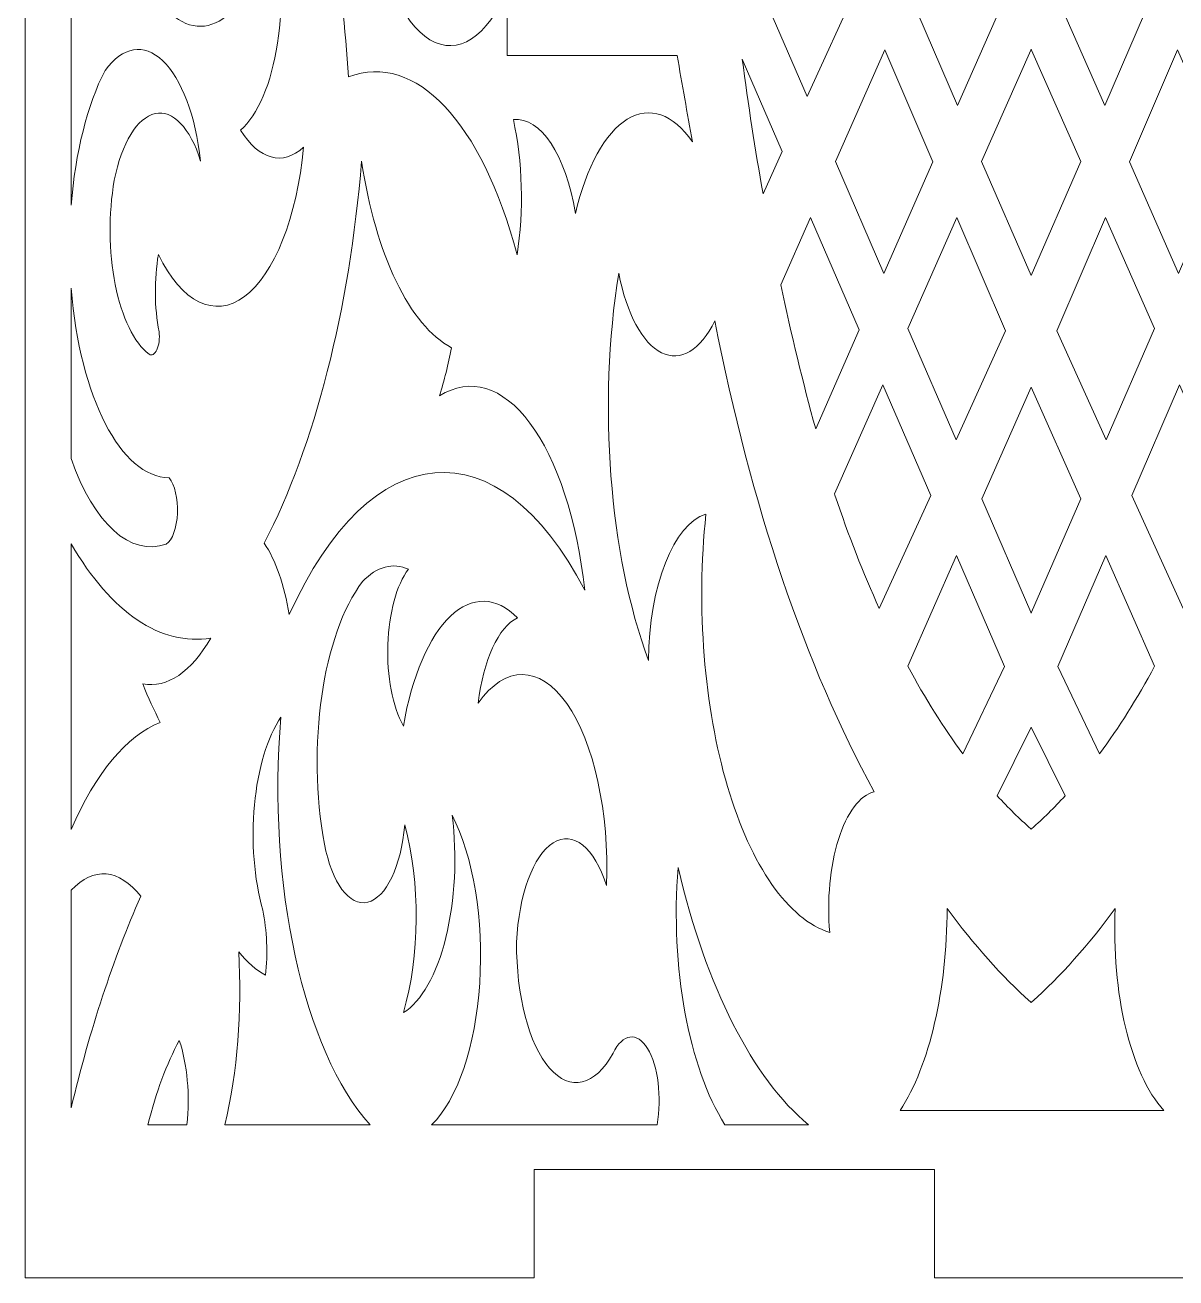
# Model space of a CAD drawing. Header units: millimetres. Extents: x 337 to 2510, y -469 to 429.
# Drawn here: x 336.9 to 391.7, y -233.4 to -173.8 of the extents above; entities that cross this region are included whole.
import ezdxf

# ---------------------------------------------------------------- set-up
doc = ezdxf.new("R2010")
doc.units = ezdxf.units.MM
doc.header["$MEASUREMENT"] = 0
doc.layers.add('Layer 1', color=7, linetype='Continuous')

msp = doc.modelspace()

# ---------------------------------------------------------------- linework, layer by layer
at = {"layer": 'Layer 1', "lineweight": 9}
for points in [[(336.8685, 86.3986), (336.8685, 86.3986), (336.8685, -233.4412), (336.8685, -233.4412)], [(361.1183, -233.4412), (361.1183, -233.4412), (361.1183, -228.2833), (361.1183, -228.2833)], [(361.1183, -228.2833), (361.1183, -228.2833), (380.1681, -228.2833), (380.1681, -228.2833)], [(380.1681, -228.2833), (380.1681, -228.2833), (380.1681, -233.4412), (380.1681, -233.4412)], [(336.8685, -233.4412), (336.8685, -233.4412), (361.1183, -233.4412), (361.1183, -233.4412)], [(380.1681, -233.4412), (380.1681, -233.4412), (399.2179, -233.4412), (399.2179, -233.4412)]]:
    msp.add_open_spline(points, degree=3, dxfattribs=at)
for points, knots in [([(339.0635, -182.3457), (339.0635, -182.3457), (339.0635, -158.907), (339.0635, -158.907), (339.0635, -158.907), (339.0635, -158.907), (339.0635, -158.907), (339.0635, -158.907), (339.0635, -158.907), (339.9725, -161.3219), (341.4575, -162.1009), (342.7314, -160.8299), (342.7314, -160.8299), (342.7314, -160.8299), (342.7314, -160.8299), (342.7314, -160.8299), (342.7314, -160.8299), (343.9514, -159.149), (344.5234, -155.786), (344.1234, -152.647), (344.1234, -152.647), (344.1234, -152.647), (344.1234, -152.647), (344.1234, -152.647), (344.1234, -152.647), (346.1024, -155.058), (347.2214, -160.0439), (346.9294, -165.1509), (346.9294, -165.1509), (346.9294, -165.1509), (346.9294, -165.1509), (346.9294, -165.1509), (346.9294, -165.1509), (346.9014, -166.2089), (346.6774, -167.1879), (346.3134, -167.8399), (346.3134, -167.8399), (346.3134, -167.8399), (346.3134, -167.8399), (346.3134, -167.8399), (346.3134, -167.8399), (345.9504, -168.4909), (345.4824, -168.7519), (345.0294, -168.5559), (345.0294, -168.5559), (345.0294, -168.5559), (345.0294, -168.5559), (345.0294, -168.5559), (345.0294, -168.5559), (344.5184, -168.3679), (344.0794, -167.6109), (343.8584, -166.5329), (343.8584, -166.5329), (343.8584, -166.5329), (343.8584, -166.5329), (343.8584, -166.5329), (343.8584, -166.5329), (343.6374, -165.4549), (343.6624, -164.1959), (343.9244, -163.1679), (343.9244, -163.1679), (343.9244, -163.1679), (343.9244, -163.1679), (343.9244, -163.1679), (343.9244, -163.1679), (342.9394, -163.7489), (342.2415, -165.7649), (342.2155, -168.1039), (342.2155, -168.1039), (342.2155, -168.1039), (342.2155, -168.1039), (342.2155, -168.1039), (342.2155, -168.1039), (342.1905, -170.4438), (342.8424, -172.5368), (343.8144, -173.2318), (343.8144, -173.2318), (343.8144, -173.2318), (343.8144, -173.2318), (343.8144, -173.2318), (343.8144, -173.2318), (345.6824, -174.8828), (347.7894, -172.9878), (348.6754, -168.8609), (348.6754, -168.8609), (348.6754, -168.8609), (348.6754, -168.8609), (348.6754, -168.8609), (348.6754, -168.8609), (349.1104, -170.6198), (349.1904, -172.7288), (348.8934, -174.6348), (348.8934, -174.6348), (348.8934, -174.6348), (348.8934, -174.6348), (348.8934, -174.6348), (348.8934, -174.6348), (348.5954, -176.5408), (347.9514, -178.0518), (347.1284, -178.7718), (347.1284, -178.7718), (347.1284, -178.7718), (347.1284, -178.7718), (347.1284, -178.7718), (347.1284, -178.7718), (348.0074, -180.1887), (349.1364, -180.4937), (350.1334, -179.5847), (350.1334, -179.5847), (350.1334, -179.5847), (350.1334, -179.5847), (350.1334, -179.5847), (350.1334, -179.5847), (349.8094, -182.9407), (348.7354, -185.6497), (347.3124, -186.7007), (347.3124, -186.7007), (347.3124, -186.7007), (347.3124, -186.7007), (347.3124, -186.7007), (347.3124, -186.7007), (345.8894, -187.7517), (344.3304, -186.9877), (343.2174, -184.6927), (343.2174, -184.6927), (343.2174, -184.6927), (343.2174, -184.6927), (343.2174, -184.6927), (343.2174, -184.6927), (343.0144, -185.8817), (343.0254, -187.2097), (343.2504, -188.3777), (343.2504, -188.3777), (343.2504, -188.3777), (343.2504, -188.3777), (343.2504, -188.3777), (343.2504, -188.3777), (343.2854, -188.6837), (343.2464, -189.0087), (343.1484, -189.2287), (343.1484, -189.2287), (343.1484, -189.2287), (343.1484, -189.2287), (343.1484, -189.2287), (343.1484, -189.2287), (343.0494, -189.4496), (342.9074, -189.5316), (342.7754, -189.4456), (342.7754, -189.4456), (342.7754, -189.4456), (342.7754, -189.4456), (342.7754, -189.4456), (342.7754, -189.4456), (342.0615, -188.9037), (341.4785, -187.7027), (341.1635, -186.1317), (341.1635, -186.1317), (341.1635, -186.1317), (341.1635, -186.1317), (341.1635, -186.1317), (341.1635, -186.1317), (340.8495, -184.5607), (340.8335, -182.7607), (341.1185, -181.1607), (341.1185, -181.1607), (341.1185, -181.1607), (341.1185, -181.1607), (341.1185, -181.1607), (341.1185, -181.1607), (341.4735, -179.3827), (342.2125, -178.1728), (343.0594, -177.9848), (343.0594, -177.9848), (343.0594, -177.9848), (343.0594, -177.9848), (343.0594, -177.9848), (343.0594, -177.9848), (343.9054, -177.7968), (344.7314, -178.6578), (345.2284, -180.2457), (345.2284, -180.2457), (345.2284, -180.2457), (345.2284, -180.2457), (345.2284, -180.2457), (345.2284, -180.2457), (344.9874, -178.0868), (344.3184, -176.3158), (343.4224, -175.4658), (343.4224, -175.4658), (343.4224, -175.4658), (343.4224, -175.4658), (343.4224, -175.4658), (343.4224, -175.4658), (342.5264, -174.6158), (341.5095, -174.7858), (340.6765, -175.9258), (340.6765, -175.9258), (340.6765, -175.9258), (340.6765, -175.9258), (340.6765, -175.9258), (340.6765, -175.9258), (339.8325, -177.5728), (339.2625, -179.8407), (339.0635, -182.3457)], [0, 0, 0, 0, 0.0192308, 0.0192308, 0.0192308, 0.0192308, 0.0384615, 0.0384615, 0.0384615, 0.0384615, 0.0576923, 0.0576923, 0.0576923, 0.0576923, 0.0769231, 0.0769231, 0.0769231, 0.0769231, 0.0961538, 0.0961538, 0.0961538, 0.0961538, 0.1153846, 0.1153846, 0.1153846, 0.1153846, 0.1346154, 0.1346154, 0.1346154, 0.1346154, 0.1538462, 0.1538462, 0.1538462, 0.1538462, 0.1730769, 0.1730769, 0.1730769, 0.1730769, 0.1923077, 0.1923077, 0.1923077, 0.1923077, 0.2115385, 0.2115385, 0.2115385, 0.2115385, 0.2307692, 0.2307692, 0.2307692, 0.2307692, 0.25, 0.25, 0.25, 0.25, 0.2692308, 0.2692308, 0.2692308, 0.2692308, 0.2884615, 0.2884615, 0.2884615, 0.2884615, 0.3076923, 0.3076923, 0.3076923, 0.3076923, 0.3269231, 0.3269231, 0.3269231, 0.3269231, 0.3461538, 0.3461538, 0.3461538, 0.3461538, 0.3653846, 0.3653846, 0.3653846, 0.3653846, 0.3846154, 0.3846154, 0.3846154, 0.3846154, 0.4038462, 0.4038462, 0.4038462, 0.4038462, 0.4230769, 0.4230769, 0.4230769, 0.4230769, 0.4423077, 0.4423077, 0.4423077, 0.4423077, 0.4615385, 0.4615385, 0.4615385, 0.4615385, 0.4807692, 0.4807692, 0.4807692, 0.4807692, 0.5, 0.5, 0.5, 0.5, 0.5192308, 0.5192308, 0.5192308, 0.5192308, 0.5384615, 0.5384615, 0.5384615, 0.5384615, 0.5576923, 0.5576923, 0.5576923, 0.5576923, 0.5769231, 0.5769231, 0.5769231, 0.5769231, 0.5961538, 0.5961538, 0.5961538, 0.5961538, 0.6153846, 0.6153846, 0.6153846, 0.6153846, 0.6346154, 0.6346154, 0.6346154, 0.6346154, 0.6538462, 0.6538462, 0.6538462, 0.6538462, 0.6730769, 0.6730769, 0.6730769, 0.6730769, 0.6923077, 0.6923077, 0.6923077, 0.6923077, 0.7115385, 0.7115385, 0.7115385, 0.7115385, 0.7307692, 0.7307692, 0.7307692, 0.7307692, 0.75, 0.75, 0.75, 0.75, 0.7692308, 0.7692308, 0.7692308, 0.7692308, 0.7884615, 0.7884615, 0.7884615, 0.7884615, 0.8076923, 0.8076923, 0.8076923, 0.8076923, 0.8269231, 0.8269231, 0.8269231, 0.8269231, 0.8461538, 0.8461538, 0.8461538, 0.8461538, 0.8653846, 0.8653846, 0.8653846, 0.8653846, 0.8846154, 0.8846154, 0.8846154, 0.8846154, 0.9038462, 0.9038462, 0.9038462, 0.9038462, 0.9230769, 0.9230769, 0.9230769, 0.9230769, 0.9423077, 0.9423077, 0.9423077, 0.9423077, 0.9615385, 0.9615385, 0.9615385, 0.9615385, 1, 1, 1, 1]), ([(368.6492, -179.3308), (367.7242, -177.9978), (366.5992, -177.6068), (365.5442, -178.2528), (365.5442, -178.2528), (365.5442, -178.2528), (365.5442, -178.2528), (365.5442, -178.2528), (365.5442, -178.2528), (364.4882, -178.8978), (363.5962, -180.5217), (363.0812, -182.7357), (363.0812, -182.7357), (363.0812, -182.7357), (363.0812, -182.7357), (363.0812, -182.7357), (363.0812, -182.7357), (362.6122, -179.9417), (361.4223, -178.1438), (360.1203, -178.2638), (360.1203, -178.2638), (360.1203, -178.2638), (360.1203, -178.2638), (360.1203, -178.2638), (360.1203, -178.2638), (360.5603, -180.2697), (360.6233, -182.6017), (360.2973, -184.7187), (360.2973, -184.7187), (360.2973, -184.7187), (360.2973, -184.7187), (360.2973, -184.7187), (360.2973, -184.7187), (358.6293, -178.3848), (355.4533, -175.0238), (352.2764, -176.2308), (352.2764, -176.2308), (352.2764, -176.2308), (352.2764, -176.2308), (352.2764, -176.2308), (352.2764, -176.2308), (351.9664, -171.6198), (351.2274, -167.2169), (350.1114, -163.3209), (350.1114, -163.3209), (350.1114, -163.3209), (350.1114, -163.3209), (350.1114, -163.3209), (350.1114, -163.3209), (351.1724, -162.8309), (352.2594, -162.6939), (353.3373, -162.9139), (353.3373, -162.9139), (353.3373, -162.9139), (353.3373, -162.9139), (353.3373, -162.9139), (353.3373, -162.9139), (353.3293, -164.6799), (353.3663, -166.4449), (353.4473, -168.1999), (353.4473, -168.1999), (353.4473, -168.1999), (353.4473, -168.1999), (353.4473, -168.1999), (353.4473, -168.1999), (353.7843, -171.2618), (354.8173, -173.6608), (356.1453, -174.4638), (356.1453, -174.4638), (356.1453, -174.4638), (356.1453, -174.4638), (356.1453, -174.4638), (356.1453, -174.4638), (357.4733, -175.2668), (358.8853, -174.3478), (359.8333, -172.0638), (359.8333, -172.0638), (359.8333, -172.0638), (359.8333, -172.0638), (359.8333, -172.0638), (359.8333, -172.0638), (359.8333, -172.0638), (359.8333, -175.2138), (359.8333, -175.2138), (359.8333, -175.2138), (359.8333, -175.2138), (359.8333, -175.2138), (359.8333, -175.2138), (359.8333, -175.2138), (359.8333, -175.2138), (367.9202, -175.2138), (367.9202, -175.2138), (367.9202, -175.2138), (367.9202, -175.2138), (367.9202, -175.2138), (367.9202, -175.2138), (367.9202, -175.2138), (368.1572, -176.5918), (368.4012, -177.9638), (368.6492, -179.3308)], [0, 0, 0, 0, 0.0384615, 0.0384615, 0.0384615, 0.0384615, 0.0769231, 0.0769231, 0.0769231, 0.0769231, 0.1153846, 0.1153846, 0.1153846, 0.1153846, 0.1538462, 0.1538462, 0.1538462, 0.1538462, 0.1923077, 0.1923077, 0.1923077, 0.1923077, 0.2307692, 0.2307692, 0.2307692, 0.2307692, 0.2692308, 0.2692308, 0.2692308, 0.2692308, 0.3076923, 0.3076923, 0.3076923, 0.3076923, 0.3461538, 0.3461538, 0.3461538, 0.3461538, 0.3846154, 0.3846154, 0.3846154, 0.3846154, 0.4230769, 0.4230769, 0.4230769, 0.4230769, 0.4615385, 0.4615385, 0.4615385, 0.4615385, 0.5, 0.5, 0.5, 0.5, 0.5384615, 0.5384615, 0.5384615, 0.5384615, 0.5769231, 0.5769231, 0.5769231, 0.5769231, 0.6153846, 0.6153846, 0.6153846, 0.6153846, 0.6538462, 0.6538462, 0.6538462, 0.6538462, 0.6923077, 0.6923077, 0.6923077, 0.6923077, 0.7307692, 0.7307692, 0.7307692, 0.7307692, 0.7692308, 0.7692308, 0.7692308, 0.7692308, 0.8076923, 0.8076923, 0.8076923, 0.8076923, 0.8461538, 0.8461538, 0.8461538, 0.8461538, 0.8846154, 0.8846154, 0.8846154, 0.8846154, 0.9230769, 0.9230769, 0.9230769, 0.9230769, 1, 1, 1, 1]), ([(374.1161, -177.1668), (374.1161, -177.1668), (371.9252, -172.1088), (371.9252, -172.1088), (371.9252, -172.1088), (371.9252, -172.1088), (371.9252, -172.1088), (371.9252, -172.1088), (371.9252, -172.1088), (371.9252, -172.1088), (374.2871, -166.7459), (374.2871, -166.7459), (374.2871, -166.7459), (374.2871, -166.7459), (374.2871, -166.7459), (374.2871, -166.7459), (374.2871, -166.7459), (374.2871, -166.7459), (376.5061, -171.9108), (376.5061, -171.9108), (376.5061, -171.9108), (376.5061, -171.9108), (376.5061, -171.9108), (376.5061, -171.9108), (376.5061, -171.9108), (376.5061, -171.9108), (374.1161, -177.1668), (374.1161, -177.1668)], [0, 0, 0, 0, 0.125, 0.125, 0.125, 0.125, 0.25, 0.25, 0.25, 0.25, 0.375, 0.375, 0.375, 0.375, 0.5, 0.5, 0.5, 0.5, 0.625, 0.625, 0.625, 0.625, 0.75, 0.75, 0.75, 0.75, 1, 1, 1, 1]), ([(381.2751, -177.5968), (381.2751, -177.5968), (383.602, -172.2928), (383.602, -172.2928), (383.602, -172.2928), (383.602, -172.2928), (383.602, -172.2928), (383.602, -172.2928), (383.602, -172.2928), (383.602, -172.2928), (381.3241, -167.0129), (381.3241, -167.0129), (381.3241, -167.0129), (381.3241, -167.0129), (381.3241, -167.0129), (381.3241, -167.0129), (381.3241, -167.0129), (381.3241, -167.0129), (378.9911, -172.2818), (378.9911, -172.2818), (378.9911, -172.2818), (378.9911, -172.2818), (378.9911, -172.2818), (378.9911, -172.2818), (378.9911, -172.2818), (378.9911, -172.2818), (381.2751, -177.5968), (381.2751, -177.5968)], [0, 0, 0, 0, 0.125, 0.125, 0.125, 0.125, 0.25, 0.25, 0.25, 0.25, 0.375, 0.375, 0.375, 0.375, 0.5, 0.5, 0.5, 0.5, 0.625, 0.625, 0.625, 0.625, 0.75, 0.75, 0.75, 0.75, 1, 1, 1, 1]), ([(388.282, -177.5968), (388.282, -177.5968), (385.956, -172.2928), (385.956, -172.2928), (385.956, -172.2928), (385.956, -172.2928), (385.956, -172.2928), (385.956, -172.2928), (385.956, -172.2928), (385.956, -172.2928), (388.233, -167.0129), (388.233, -167.0129), (388.233, -167.0129), (388.233, -167.0129), (388.233, -167.0129), (388.233, -167.0129), (388.233, -167.0129), (388.233, -167.0129), (390.566, -172.2818), (390.566, -172.2818), (390.566, -172.2818), (390.566, -172.2818), (390.566, -172.2818), (390.566, -172.2818), (390.566, -172.2818), (390.566, -172.2818), (388.282, -177.5968), (388.282, -177.5968)], [0, 0, 0, 0, 0.125, 0.125, 0.125, 0.125, 0.25, 0.25, 0.25, 0.25, 0.375, 0.375, 0.375, 0.375, 0.5, 0.5, 0.5, 0.5, 0.625, 0.625, 0.625, 0.625, 0.75, 0.75, 0.75, 0.75, 1, 1, 1, 1]), ([(372.0082, -181.8027), (372.0082, -181.8027), (372.9221, -179.7937), (372.9221, -179.7937), (372.9221, -179.7937), (372.9221, -179.7937), (372.9221, -179.7937), (372.9221, -179.7937), (372.9221, -179.7937), (372.9221, -179.7937), (371.0202, -175.3888), (371.0202, -175.3888), (371.0202, -175.3888), (371.0202, -175.3888), (371.0202, -175.3888), (371.0202, -175.3888), (371.0202, -175.3888), (371.3052, -177.5608), (371.6352, -179.7017), (372.0082, -181.8027)], [0, 0, 0, 0, 0.1666667, 0.1666667, 0.1666667, 0.1666667, 0.3333333, 0.3333333, 0.3333333, 0.3333333, 0.5, 0.5, 0.5, 0.5, 0.6666667, 0.6666667, 0.6666667, 0.6666667, 1, 1, 1, 1]), ([(377.7681, -185.5937), (377.7681, -185.5937), (380.1001, -180.2767), (380.1001, -180.2767), (380.1001, -180.2767), (380.1001, -180.2767), (380.1001, -180.2767), (380.1001, -180.2767), (380.1001, -180.2767), (380.1001, -180.2767), (377.8111, -174.9478), (377.8111, -174.9478), (377.8111, -174.9478), (377.8111, -174.9478), (377.8111, -174.9478), (377.8111, -174.9478), (377.8111, -174.9478), (377.8111, -174.9478), (375.4581, -180.2617), (375.4581, -180.2617), (375.4581, -180.2617), (375.4581, -180.2617), (375.4581, -180.2617), (375.4581, -180.2617), (375.4581, -180.2617), (375.4581, -180.2617), (377.7681, -185.5937), (377.7681, -185.5937)], [0, 0, 0, 0, 0.125, 0.125, 0.125, 0.125, 0.25, 0.25, 0.25, 0.25, 0.375, 0.375, 0.375, 0.375, 0.5, 0.5, 0.5, 0.5, 0.625, 0.625, 0.625, 0.625, 0.75, 0.75, 0.75, 0.75, 1, 1, 1, 1]), ([(384.779, -185.6967), (384.779, -185.6967), (387.138, -180.2587), (387.138, -180.2587), (387.138, -180.2587), (387.138, -180.2587), (387.138, -180.2587), (387.138, -180.2587), (387.138, -180.2587), (387.138, -180.2587), (384.801, -174.9708), (384.801, -174.9708), (384.801, -174.9708), (384.801, -174.9708), (384.801, -174.9708), (384.801, -174.9708), (384.801, -174.9708), (384.801, -174.9708), (384.778, -174.9228), (384.778, -174.9228), (384.778, -174.9228), (384.778, -174.9228), (384.778, -174.9228), (384.778, -174.9228), (384.778, -174.9228), (384.778, -174.9228), (384.757, -174.9708), (384.757, -174.9708), (384.757, -174.9708), (384.757, -174.9708), (384.757, -174.9708), (384.757, -174.9708), (384.757, -174.9708), (384.757, -174.9708), (382.4191, -180.2587), (382.4191, -180.2587), (382.4191, -180.2587), (382.4191, -180.2587), (382.4191, -180.2587), (382.4191, -180.2587), (382.4191, -180.2587), (382.4191, -180.2587), (384.779, -185.6967), (384.779, -185.6967)], [0, 0, 0, 0, 0.0833333, 0.0833333, 0.0833333, 0.0833333, 0.1666667, 0.1666667, 0.1666667, 0.1666667, 0.25, 0.25, 0.25, 0.25, 0.3333333, 0.3333333, 0.3333333, 0.3333333, 0.4166667, 0.4166667, 0.4166667, 0.4166667, 0.5, 0.5, 0.5, 0.5, 0.5833333, 0.5833333, 0.5833333, 0.5833333, 0.6666667, 0.6666667, 0.6666667, 0.6666667, 0.75, 0.75, 0.75, 0.75, 0.8333333, 0.8333333, 0.8333333, 0.8333333, 1, 1, 1, 1]), ([(391.79, -185.5937), (391.79, -185.5937), (389.458, -180.2767), (389.458, -180.2767), (389.458, -180.2767), (389.458, -180.2767), (389.458, -180.2767), (389.458, -180.2767), (389.458, -180.2767), (389.458, -180.2767), (391.747, -174.9478), (391.747, -174.9478), (391.747, -174.9478), (391.747, -174.9478), (391.747, -174.9478), (391.747, -174.9478), (391.747, -174.9478), (391.747, -174.9478), (394.0999, -180.2617), (394.0999, -180.2617), (394.0999, -180.2617), (394.0999, -180.2617), (394.0999, -180.2617), (394.0999, -180.2617), (394.0999, -180.2617), (394.0999, -180.2617), (391.79, -185.5937), (391.79, -185.5937)], [0, 0, 0, 0, 0.125, 0.125, 0.125, 0.125, 0.25, 0.25, 0.25, 0.25, 0.375, 0.375, 0.375, 0.375, 0.5, 0.5, 0.5, 0.5, 0.625, 0.625, 0.625, 0.625, 0.75, 0.75, 0.75, 0.75, 1, 1, 1, 1]), ([(352.8953, -180.2457), (352.3104, -187.3627), (350.6704, -193.7926), (348.2554, -198.4416), (348.2554, -198.4416), (348.2554, -198.4416), (348.2554, -198.4416), (348.2554, -198.4416), (348.2554, -198.4416), (348.8014, -199.2536), (349.2194, -200.4475), (349.4484, -201.8465), (349.4484, -201.8465), (349.4484, -201.8465), (349.4484, -201.8465), (349.4484, -201.8465), (349.4484, -201.8465), (353.3283, -193.2816), (359.3853, -192.7776), (363.5232, -200.6775), (363.5232, -200.6775), (363.5232, -200.6775), (363.5232, -200.6775), (363.5232, -200.6775), (363.5232, -200.6775), (363.1502, -197.3266), (362.2073, -194.4606), (360.9073, -192.7216), (360.9073, -192.7216), (360.9073, -192.7216), (360.9073, -192.7216), (360.9073, -192.7216), (360.9073, -192.7216), (359.6073, -190.9826), (358.0583, -190.5166), (356.6073, -191.4276), (356.6073, -191.4276), (356.6073, -191.4276), (356.6073, -191.4276), (356.6073, -191.4276), (356.6073, -191.4276), (356.8243, -190.6996), (357.0163, -189.9346), (357.1823, -189.1407), (357.1823, -189.1407), (357.1823, -189.1407), (357.1823, -189.1407), (357.1823, -189.1407), (357.1823, -189.1407), (355.1813, -188.0787), (353.5603, -184.7147), (352.8953, -180.2457)], [0, 0, 0, 0, 0.0714286, 0.0714286, 0.0714286, 0.0714286, 0.1428571, 0.1428571, 0.1428571, 0.1428571, 0.2142857, 0.2142857, 0.2142857, 0.2142857, 0.2857143, 0.2857143, 0.2857143, 0.2857143, 0.3571429, 0.3571429, 0.3571429, 0.3571429, 0.4285714, 0.4285714, 0.4285714, 0.4285714, 0.5, 0.5, 0.5, 0.5, 0.5714286, 0.5714286, 0.5714286, 0.5714286, 0.6428571, 0.6428571, 0.6428571, 0.6428571, 0.7142857, 0.7142857, 0.7142857, 0.7142857, 0.7857143, 0.7857143, 0.7857143, 0.7857143, 0.8571429, 0.8571429, 0.8571429, 0.8571429, 1, 1, 1, 1]), ([(374.5161, -193.0056), (374.5161, -193.0056), (376.5871, -188.2847), (376.5871, -188.2847), (376.5871, -188.2847), (376.5871, -188.2847), (376.5871, -188.2847), (376.5871, -188.2847), (376.5871, -188.2847), (376.5871, -188.2847), (374.2761, -182.9307), (374.2761, -182.9307), (374.2761, -182.9307), (374.2761, -182.9307), (374.2761, -182.9307), (374.2761, -182.9307), (374.2761, -182.9307), (374.2761, -182.9307), (372.8531, -186.1437), (372.8531, -186.1437), (372.8531, -186.1437), (372.8531, -186.1437), (372.8531, -186.1437), (372.8531, -186.1437), (372.8531, -186.1437), (373.3531, -188.4987), (373.9081, -190.7896), (374.5161, -193.0056)], [0, 0, 0, 0, 0.125, 0.125, 0.125, 0.125, 0.25, 0.25, 0.25, 0.25, 0.375, 0.375, 0.375, 0.375, 0.5, 0.5, 0.5, 0.5, 0.625, 0.625, 0.625, 0.625, 0.75, 0.75, 0.75, 0.75, 1, 1, 1, 1]), ([(383.559, -188.3297), (383.559, -188.3297), (381.2391, -182.9287), (381.2391, -182.9287), (381.2391, -182.9287), (381.2391, -182.9287), (381.2391, -182.9287), (381.2391, -182.9287), (381.2391, -182.9287), (381.2391, -182.9287), (378.9031, -188.2137), (378.9031, -188.2137), (378.9031, -188.2137), (378.9031, -188.2137), (378.9031, -188.2137), (378.9031, -188.2137), (378.9031, -188.2137), (378.9031, -188.2137), (381.2011, -193.5166), (381.2011, -193.5166), (381.2011, -193.5166), (381.2011, -193.5166), (381.2011, -193.5166), (381.2011, -193.5166), (381.2011, -193.5166), (381.2011, -193.5166), (383.559, -188.3297), (383.559, -188.3297)], [0, 0, 0, 0, 0.125, 0.125, 0.125, 0.125, 0.25, 0.25, 0.25, 0.25, 0.375, 0.375, 0.375, 0.375, 0.5, 0.5, 0.5, 0.5, 0.625, 0.625, 0.625, 0.625, 0.75, 0.75, 0.75, 0.75, 1, 1, 1, 1]), ([(385.998, -188.3297), (385.998, -188.3297), (388.318, -182.9287), (388.318, -182.9287), (388.318, -182.9287), (388.318, -182.9287), (388.318, -182.9287), (388.318, -182.9287), (388.318, -182.9287), (388.318, -182.9287), (390.655, -188.2137), (390.655, -188.2137), (390.655, -188.2137), (390.655, -188.2137), (390.655, -188.2137), (390.655, -188.2137), (390.655, -188.2137), (390.655, -188.2137), (388.357, -193.5166), (388.357, -193.5166), (388.357, -193.5166), (388.357, -193.5166), (388.357, -193.5166), (388.357, -193.5166), (388.357, -193.5166), (388.357, -193.5166), (385.998, -188.3297), (385.998, -188.3297)], [0, 0, 0, 0, 0.125, 0.125, 0.125, 0.125, 0.25, 0.25, 0.25, 0.25, 0.375, 0.375, 0.375, 0.375, 0.5, 0.5, 0.5, 0.5, 0.625, 0.625, 0.625, 0.625, 0.75, 0.75, 0.75, 0.75, 1, 1, 1, 1]), ([(375.1891, -216.9924), (373.2121, -216.3594), (371.4442, -213.8334), (370.3202, -210.0384), (370.3202, -210.0384), (370.3202, -210.0384), (370.3202, -210.0384), (370.3202, -210.0384), (370.3202, -210.0384), (369.1962, -206.2435), (368.8222, -201.5325), (369.2902, -197.0696), (369.2902, -197.0696), (369.2902, -197.0696), (369.2902, -197.0696), (369.2902, -197.0696), (369.2902, -197.0696), (367.7532, -197.5096), (366.5882, -200.4705), (366.5502, -204.0325), (366.5502, -204.0325), (366.5502, -204.0325), (366.5502, -204.0325), (366.5502, -204.0325), (366.5502, -204.0325), (364.6792, -198.9056), (364.1402, -191.8716), (365.1362, -185.5827), (365.1362, -185.5827), (365.1362, -185.5827), (365.1362, -185.5827), (365.1362, -185.5827), (365.1362, -185.5827), (365.5162, -187.5197), (366.2732, -188.9267), (367.1762, -189.3757), (367.1762, -189.3757), (367.1762, -189.3757), (367.1762, -189.3757), (367.1762, -189.3757), (367.1762, -189.3757), (368.0792, -189.8236), (369.0222, -189.2597), (369.7152, -187.8557), (369.7152, -187.8557), (369.7152, -187.8557), (369.7152, -187.8557), (369.7152, -187.8557), (369.7152, -187.8557), (371.4262, -196.6256), (374.0301, -204.3185), (377.3061, -210.2854), (377.3061, -210.2854), (377.3061, -210.2854), (377.3061, -210.2854), (377.3061, -210.2854), (377.3061, -210.2854), (376.6231, -210.4534), (376.0031, -211.2794), (375.6001, -212.5574), (375.6001, -212.5574), (375.6001, -212.5574), (375.6001, -212.5574), (375.6001, -212.5574), (375.6001, -212.5574), (375.1971, -213.8364), (375.0471, -215.4474), (375.1891, -216.9924)], [0, 0, 0, 0, 0.0555556, 0.0555556, 0.0555556, 0.0555556, 0.1111111, 0.1111111, 0.1111111, 0.1111111, 0.1666667, 0.1666667, 0.1666667, 0.1666667, 0.2222222, 0.2222222, 0.2222222, 0.2222222, 0.2777778, 0.2777778, 0.2777778, 0.2777778, 0.3333333, 0.3333333, 0.3333333, 0.3333333, 0.3888889, 0.3888889, 0.3888889, 0.3888889, 0.4444444, 0.4444444, 0.4444444, 0.4444444, 0.5, 0.5, 0.5, 0.5, 0.5555556, 0.5555556, 0.5555556, 0.5555556, 0.6111111, 0.6111111, 0.6111111, 0.6111111, 0.6666667, 0.6666667, 0.6666667, 0.6666667, 0.7222222, 0.7222222, 0.7222222, 0.7222222, 0.7777778, 0.7777778, 0.7777778, 0.7777778, 0.8333333, 0.8333333, 0.8333333, 0.8333333, 0.8888889, 0.8888889, 0.8888889, 0.8888889, 1, 1, 1, 1]), ([(343.5934, -198.4926), (341.8755, -199.0886), (340.1495, -197.5346), (339.0635, -194.4136), (339.0635, -194.4136), (339.0635, -194.4136), (339.0635, -194.4136), (339.0635, -194.4136), (339.0635, -194.4136), (339.0635, -194.4136), (339.0635, -186.3067), (339.0635, -186.3067), (339.0635, -186.3067), (339.0635, -186.3067), (339.0635, -186.3067), (339.0635, -186.3067), (339.0635, -186.3067), (339.4765, -191.4986), (341.4315, -195.2876), (343.7254, -195.3406), (343.7254, -195.3406), (343.7254, -195.3406), (343.7254, -195.3406), (343.7254, -195.3406), (343.7254, -195.3406), (343.9954, -195.6606), (344.1534, -196.3256), (344.1244, -197.0196), (344.1244, -197.0196), (344.1244, -197.0196), (344.1244, -197.0196), (344.1244, -197.0196), (344.1244, -197.0196), (344.0944, -197.7146), (343.8844, -198.2976), (343.5934, -198.4926)], [0, 0, 0, 0, 0.1, 0.1, 0.1, 0.1, 0.2, 0.2, 0.2, 0.2, 0.3, 0.3, 0.3, 0.3, 0.4, 0.4, 0.4, 0.4, 0.5, 0.5, 0.5, 0.5, 0.6, 0.6, 0.6, 0.6, 0.7, 0.7, 0.7, 0.7, 0.8, 0.8, 0.8, 0.8, 1, 1, 1, 1]), ([(377.5461, -201.5545), (377.5461, -201.5545), (379.9931, -196.1746), (379.9931, -196.1746), (379.9931, -196.1746), (379.9931, -196.1746), (379.9931, -196.1746), (379.9931, -196.1746), (379.9931, -196.1746), (379.9931, -196.1746), (377.7161, -190.8996), (377.7161, -190.8996), (377.7161, -190.8996), (377.7161, -190.8996), (377.7161, -190.8996), (377.7161, -190.8996), (377.7161, -190.8996), (377.7161, -190.8996), (375.4161, -196.1016), (375.4161, -196.1016), (375.4161, -196.1016), (375.4161, -196.1016), (375.4161, -196.1016), (375.4161, -196.1016), (375.4161, -196.1016), (375.4161, -196.1016), (375.4321, -196.1546), (375.4321, -196.1546), (375.4321, -196.1546), (375.4321, -196.1546), (375.4321, -196.1546), (375.4321, -196.1546), (375.4321, -196.1546), (376.0781, -198.0716), (376.7851, -199.8765), (377.5461, -201.5545)], [0, 0, 0, 0, 0.1, 0.1, 0.1, 0.1, 0.2, 0.2, 0.2, 0.2, 0.3, 0.3, 0.3, 0.3, 0.4, 0.4, 0.4, 0.4, 0.5, 0.5, 0.5, 0.5, 0.6, 0.6, 0.6, 0.6, 0.7, 0.7, 0.7, 0.7, 0.8, 0.8, 0.8, 0.8, 1, 1, 1, 1]), ([(392.011, -201.5545), (392.011, -201.5545), (389.565, -196.1746), (389.565, -196.1746), (389.565, -196.1746), (389.565, -196.1746), (389.565, -196.1746), (389.565, -196.1746), (389.565, -196.1746), (389.565, -196.1746), (391.842, -190.8996), (391.842, -190.8996), (391.842, -190.8996), (391.842, -190.8996), (391.842, -190.8996), (391.842, -190.8996), (391.842, -190.8996), (391.842, -190.8996), (394.1409, -196.1016), (394.1409, -196.1016), (394.1409, -196.1016), (394.1409, -196.1016), (394.1409, -196.1016), (394.1409, -196.1016), (394.1409, -196.1016), (394.1409, -196.1016), (394.1249, -196.1546), (394.1249, -196.1546), (394.1249, -196.1546), (394.1249, -196.1546), (394.1249, -196.1546), (394.1249, -196.1546), (394.1249, -196.1546), (393.4789, -198.0716), (392.773, -199.8765), (392.011, -201.5545)], [0, 0, 0, 0, 0.1, 0.1, 0.1, 0.1, 0.2, 0.2, 0.2, 0.2, 0.3, 0.3, 0.3, 0.3, 0.4, 0.4, 0.4, 0.4, 0.5, 0.5, 0.5, 0.5, 0.6, 0.6, 0.6, 0.6, 0.7, 0.7, 0.7, 0.7, 0.8, 0.8, 0.8, 0.8, 1, 1, 1, 1]), ([(384.713, -191.1546), (384.713, -191.1546), (384.779, -191.0096), (384.779, -191.0096), (384.779, -191.0096), (384.779, -191.0096), (384.779, -191.0096), (384.779, -191.0096), (384.779, -191.0096), (384.779, -191.0096), (384.844, -191.1546), (384.844, -191.1546), (384.844, -191.1546), (384.844, -191.1546), (384.844, -191.1546), (384.844, -191.1546), (384.844, -191.1546), (384.844, -191.1546), (387.135, -196.3366), (387.135, -196.3366), (387.135, -196.3366), (387.135, -196.3366), (387.135, -196.3366), (387.135, -196.3366), (387.135, -196.3366), (387.135, -196.3366), (384.801, -201.7235), (384.801, -201.7235), (384.801, -201.7235), (384.801, -201.7235), (384.801, -201.7235), (384.801, -201.7235), (384.801, -201.7235), (384.801, -201.7235), (384.778, -201.7755), (384.778, -201.7755), (384.778, -201.7755), (384.778, -201.7755), (384.778, -201.7755), (384.778, -201.7755), (384.778, -201.7755), (384.778, -201.7755), (384.757, -201.7235), (384.757, -201.7235), (384.757, -201.7235), (384.757, -201.7235), (384.757, -201.7235), (384.757, -201.7235), (384.757, -201.7235), (384.757, -201.7235), (382.4221, -196.3366), (382.4221, -196.3366), (382.4221, -196.3366), (382.4221, -196.3366), (382.4221, -196.3366), (382.4221, -196.3366), (382.4221, -196.3366), (382.4221, -196.3366), (384.713, -191.1546), (384.713, -191.1546)], [0, 0, 0, 0, 0.0625, 0.0625, 0.0625, 0.0625, 0.125, 0.125, 0.125, 0.125, 0.1875, 0.1875, 0.1875, 0.1875, 0.25, 0.25, 0.25, 0.25, 0.3125, 0.3125, 0.3125, 0.3125, 0.375, 0.375, 0.375, 0.375, 0.4375, 0.4375, 0.4375, 0.4375, 0.5, 0.5, 0.5, 0.5, 0.5625, 0.5625, 0.5625, 0.5625, 0.625, 0.625, 0.625, 0.625, 0.6875, 0.6875, 0.6875, 0.6875, 0.75, 0.75, 0.75, 0.75, 0.8125, 0.8125, 0.8125, 0.8125, 0.875, 0.875, 0.875, 0.875, 1, 1, 1, 1]), ([(343.3064, -206.9805), (341.6955, -207.6215), (340.2115, -209.4065), (339.0635, -212.0844), (339.0635, -212.0844), (339.0635, -212.0844), (339.0635, -212.0844), (339.0635, -212.0844), (339.0635, -212.0844), (339.0635, -212.0844), (339.0635, -198.4756), (339.0635, -198.4756), (339.0635, -198.4756), (339.0635, -198.4756), (339.0635, -198.4756), (339.0635, -198.4756), (339.0635, -198.4756), (340.9745, -201.7615), (343.3354, -203.3555), (345.7144, -202.9645), (345.7144, -202.9645), (345.7144, -202.9645), (345.7144, -202.9645), (345.7144, -202.9645), (345.7144, -202.9645), (344.7884, -204.5815), (343.6364, -205.3595), (342.4774, -205.1505), (342.4774, -205.1505), (342.4774, -205.1505), (342.4774, -205.1505), (342.4774, -205.1505), (342.4774, -205.1505), (342.7354, -205.8035), (343.0124, -206.4145), (343.3064, -206.9805)], [0, 0, 0, 0, 0.1, 0.1, 0.1, 0.1, 0.2, 0.2, 0.2, 0.2, 0.3, 0.3, 0.3, 0.3, 0.4, 0.4, 0.4, 0.4, 0.5, 0.5, 0.5, 0.5, 0.6, 0.6, 0.6, 0.6, 0.7, 0.7, 0.7, 0.7, 0.8, 0.8, 0.8, 0.8, 1, 1, 1, 1]), ([(383.51, -204.3235), (383.51, -204.3235), (381.2281, -199.0376), (381.2281, -199.0376), (381.2281, -199.0376), (381.2281, -199.0376), (381.2281, -199.0376), (381.2281, -199.0376), (381.2281, -199.0376), (381.2281, -199.0376), (378.9021, -204.2995), (378.9021, -204.2995), (378.9021, -204.2995), (378.9021, -204.2995), (378.9021, -204.2995), (378.9021, -204.2995), (378.9021, -204.2995), (379.7291, -205.8375), (380.6051, -207.2325), (381.5221, -208.4715), (381.5221, -208.4715), (381.5221, -208.4715), (381.5221, -208.4715), (381.5221, -208.4715), (381.5221, -208.4715), (381.5221, -208.4715), (383.51, -204.3235), (383.51, -204.3235)], [0, 0, 0, 0, 0.125, 0.125, 0.125, 0.125, 0.25, 0.25, 0.25, 0.25, 0.375, 0.375, 0.375, 0.375, 0.5, 0.5, 0.5, 0.5, 0.625, 0.625, 0.625, 0.625, 0.75, 0.75, 0.75, 0.75, 1, 1, 1, 1]), ([(386.047, -204.3235), (386.047, -204.3235), (388.329, -199.0376), (388.329, -199.0376), (388.329, -199.0376), (388.329, -199.0376), (388.329, -199.0376), (388.329, -199.0376), (388.329, -199.0376), (388.329, -199.0376), (390.656, -204.2995), (390.656, -204.2995), (390.656, -204.2995), (390.656, -204.2995), (390.656, -204.2995), (390.656, -204.2995), (390.656, -204.2995), (389.828, -205.8375), (388.953, -207.2325), (388.036, -208.4715), (388.036, -208.4715), (388.036, -208.4715), (388.036, -208.4715), (388.036, -208.4715), (388.036, -208.4715), (388.036, -208.4715), (386.047, -204.3235), (386.047, -204.3235)], [0, 0, 0, 0, 0.125, 0.125, 0.125, 0.125, 0.25, 0.25, 0.25, 0.25, 0.375, 0.375, 0.375, 0.375, 0.5, 0.5, 0.5, 0.5, 0.625, 0.625, 0.625, 0.625, 0.75, 0.75, 0.75, 0.75, 1, 1, 1, 1]), ([(356.2303, -226.1413), (356.2303, -226.1413), (366.9632, -226.1413), (366.9632, -226.1413), (366.9632, -226.1413), (366.9632, -226.1413), (366.9632, -226.1413), (366.9632, -226.1413), (366.9632, -226.1413), (367.1982, -224.8373), (367.0102, -223.3313), (366.5082, -222.5153), (366.5082, -222.5153), (366.5082, -222.5153), (366.5082, -222.5153), (366.5082, -222.5153), (366.5082, -222.5153), (366.0072, -221.7003), (365.3272, -221.7913), (364.8712, -222.7363), (364.8712, -222.7363), (364.8712, -222.7363), (364.8712, -222.7363), (364.8712, -222.7363), (364.8712, -222.7363), (364.0072, -224.3003), (362.8282, -224.5773), (361.8443, -223.4463), (361.8443, -223.4463), (361.8443, -223.4463), (361.8443, -223.4463), (361.8443, -223.4463), (361.8443, -223.4463), (360.8603, -222.3143), (360.2493, -219.9793), (360.2753, -217.4504), (360.2753, -217.4504), (360.2753, -217.4504), (360.2753, -217.4504), (360.2753, -217.4504), (360.2753, -217.4504), (360.3743, -215.1964), (361.0663, -213.3144), (362.0163, -212.7174), (362.0163, -212.7174), (362.0163, -212.7174), (362.0163, -212.7174), (362.0163, -212.7174), (362.0163, -212.7174), (362.9662, -212.1204), (363.9782, -212.9314), (364.5612, -214.7564), (364.5612, -214.7564), (364.5612, -214.7564), (364.5612, -214.7564), (364.5612, -214.7564), (364.5612, -214.7564), (364.6902, -211.2734), (363.9562, -207.9205), (362.6622, -206.0835), (362.6622, -206.0835), (362.6622, -206.0835), (362.6622, -206.0835), (362.6622, -206.0835), (362.6622, -206.0835), (361.3693, -204.2475), (359.7373, -204.2405), (358.4413, -206.0655), (358.4413, -206.0655), (358.4413, -206.0655), (358.4413, -206.0655), (358.4413, -206.0655), (358.4413, -206.0655), (358.6853, -204.0045), (359.4103, -202.4335), (360.3193, -201.9995), (360.3193, -201.9995), (360.3193, -201.9995), (360.3193, -201.9995), (360.3193, -201.9995), (360.3193, -201.9995), (359.3033, -200.9755), (358.1503, -200.9465), (357.1243, -201.9195), (357.1243, -201.9195), (357.1243, -201.9195), (357.1243, -201.9195), (357.1243, -201.9195), (357.1243, -201.9195), (356.0993, -202.8925), (355.2903, -204.7835), (354.8843, -207.1575), (354.8843, -207.1575), (354.8843, -207.1575), (354.8843, -207.1575), (354.8843, -207.1575), (354.8843, -207.1575), (354.3713, -206.2265), (354.0943, -204.7715), (354.1423, -203.2735), (354.1423, -203.2735), (354.1423, -203.2735), (354.1423, -203.2735), (354.1423, -203.2735), (354.1423, -203.2735), (354.1913, -201.7765), (354.5603, -200.4315), (355.1273, -199.6865), (355.1273, -199.6865), (355.1273, -199.6865), (355.1273, -199.6865), (355.1273, -199.6865), (355.1273, -199.6865), (354.3893, -199.3536), (353.6243, -199.5575), (352.9393, -200.2715), (352.9393, -200.2715), (352.9393, -200.2715), (352.9393, -200.2715), (352.9393, -200.2715), (352.9393, -200.2715), (351.0394, -202.7695), (350.2594, -208.1535), (351.1274, -212.7744), (351.1274, -212.7744), (351.1274, -212.7744), (351.1274, -212.7744), (351.1274, -212.7744), (351.1274, -212.7744), (351.4774, -214.6314), (352.3104, -215.7534), (353.1853, -215.5434), (353.1853, -215.5434), (353.1853, -215.5434), (353.1853, -215.5434), (353.1853, -215.5434), (353.1853, -215.5434), (354.0603, -215.3344), (354.7743, -213.8424), (354.9503, -211.8594), (354.9503, -211.8594), (354.9503, -211.8594), (354.9503, -211.8594), (354.9503, -211.8594), (354.9503, -211.8594), (355.7003, -214.6084), (355.6743, -218.1164), (354.8843, -220.8043), (354.8843, -220.8043), (354.8843, -220.8043), (354.8843, -220.8043), (354.8843, -220.8043), (354.8843, -220.8043), (355.7403, -220.2893), (356.4693, -218.9994), (356.9063, -217.2294), (356.9063, -217.2294), (356.9063, -217.2294), (356.9063, -217.2294), (356.9063, -217.2294), (356.9063, -217.2294), (357.3433, -215.4584), (357.4503, -213.3574), (357.2043, -211.4014), (357.2043, -211.4014), (357.2043, -211.4014), (357.2043, -211.4014), (357.2043, -211.4014), (357.2043, -211.4014), (358.2183, -213.3594), (358.7153, -216.3904), (358.5163, -219.4004), (358.5163, -219.4004), (358.5163, -219.4004), (358.5163, -219.4004), (358.5163, -219.4004), (358.5163, -219.4004), (358.3173, -222.4113), (357.4513, -224.9653), (356.2303, -226.1413)], [0, 0, 0, 0, 0.0217391, 0.0217391, 0.0217391, 0.0217391, 0.0434783, 0.0434783, 0.0434783, 0.0434783, 0.0652174, 0.0652174, 0.0652174, 0.0652174, 0.0869565, 0.0869565, 0.0869565, 0.0869565, 0.1086957, 0.1086957, 0.1086957, 0.1086957, 0.1304348, 0.1304348, 0.1304348, 0.1304348, 0.1521739, 0.1521739, 0.1521739, 0.1521739, 0.173913, 0.173913, 0.173913, 0.173913, 0.1956522, 0.1956522, 0.1956522, 0.1956522, 0.2173913, 0.2173913, 0.2173913, 0.2173913, 0.2391304, 0.2391304, 0.2391304, 0.2391304, 0.2608696, 0.2608696, 0.2608696, 0.2608696, 0.2826087, 0.2826087, 0.2826087, 0.2826087, 0.3043478, 0.3043478, 0.3043478, 0.3043478, 0.326087, 0.326087, 0.326087, 0.326087, 0.3478261, 0.3478261, 0.3478261, 0.3478261, 0.3695652, 0.3695652, 0.3695652, 0.3695652, 0.3913043, 0.3913043, 0.3913043, 0.3913043, 0.4130435, 0.4130435, 0.4130435, 0.4130435, 0.4347826, 0.4347826, 0.4347826, 0.4347826, 0.4565217, 0.4565217, 0.4565217, 0.4565217, 0.4782609, 0.4782609, 0.4782609, 0.4782609, 0.5, 0.5, 0.5, 0.5, 0.5217391, 0.5217391, 0.5217391, 0.5217391, 0.5434783, 0.5434783, 0.5434783, 0.5434783, 0.5652174, 0.5652174, 0.5652174, 0.5652174, 0.5869565, 0.5869565, 0.5869565, 0.5869565, 0.6086957, 0.6086957, 0.6086957, 0.6086957, 0.6304348, 0.6304348, 0.6304348, 0.6304348, 0.6521739, 0.6521739, 0.6521739, 0.6521739, 0.673913, 0.673913, 0.673913, 0.673913, 0.6956522, 0.6956522, 0.6956522, 0.6956522, 0.7173913, 0.7173913, 0.7173913, 0.7173913, 0.7391304, 0.7391304, 0.7391304, 0.7391304, 0.7608696, 0.7608696, 0.7608696, 0.7608696, 0.7826087, 0.7826087, 0.7826087, 0.7826087, 0.8043478, 0.8043478, 0.8043478, 0.8043478, 0.826087, 0.826087, 0.826087, 0.826087, 0.8478261, 0.8478261, 0.8478261, 0.8478261, 0.8695652, 0.8695652, 0.8695652, 0.8695652, 0.8913043, 0.8913043, 0.8913043, 0.8913043, 0.9130435, 0.9130435, 0.9130435, 0.9130435, 0.9347826, 0.9347826, 0.9347826, 0.9347826, 0.9565217, 0.9565217, 0.9565217, 0.9565217, 1, 1, 1, 1]), ([(347.0404, -217.9074), (347.2074, -220.7423), (346.9784, -223.6263), (346.3864, -226.1413), (346.3864, -226.1413), (346.3864, -226.1413), (346.3864, -226.1413), (346.3864, -226.1413), (346.3864, -226.1413), (346.3864, -226.1413), (353.2983, -226.1413), (353.2983, -226.1413), (353.2983, -226.1413), (353.2983, -226.1413), (353.2983, -226.1413), (353.2983, -226.1413), (353.2983, -226.1413), (350.1234, -222.6553), (348.3764, -214.6684), (349.0504, -206.7255), (349.0504, -206.7255), (349.0504, -206.7255), (349.0504, -206.7255), (349.0504, -206.7255), (349.0504, -206.7255), (348.4064, -207.6835), (347.9534, -209.1895), (347.7914, -210.9154), (347.7914, -210.9154), (347.7914, -210.9154), (347.7914, -210.9154), (347.7914, -210.9154), (347.7914, -210.9154), (347.6304, -212.6404), (347.7734, -214.4424), (348.1894, -215.9254), (348.1894, -215.9254), (348.1894, -215.9254), (348.1894, -215.9254), (348.1894, -215.9254), (348.1894, -215.9254), (348.3824, -216.8964), (348.4294, -217.9874), (348.3214, -219.0254), (348.3214, -219.0254), (348.3214, -219.0254), (348.3214, -219.0254), (348.3214, -219.0254), (348.3214, -219.0254), (347.8754, -218.7834), (347.4444, -218.4074), (347.0404, -217.9074)], [0, 0, 0, 0, 0.0714286, 0.0714286, 0.0714286, 0.0714286, 0.1428571, 0.1428571, 0.1428571, 0.1428571, 0.2142857, 0.2142857, 0.2142857, 0.2142857, 0.2857143, 0.2857143, 0.2857143, 0.2857143, 0.3571429, 0.3571429, 0.3571429, 0.3571429, 0.4285714, 0.4285714, 0.4285714, 0.4285714, 0.5, 0.5, 0.5, 0.5, 0.5714286, 0.5714286, 0.5714286, 0.5714286, 0.6428571, 0.6428571, 0.6428571, 0.6428571, 0.7142857, 0.7142857, 0.7142857, 0.7142857, 0.7857143, 0.7857143, 0.7857143, 0.7857143, 0.8571429, 0.8571429, 0.8571429, 0.8571429, 1, 1, 1, 1]), ([(384.779, -207.2105), (384.779, -207.2105), (386.394, -210.4764), (386.394, -210.4764), (386.394, -210.4764), (386.394, -210.4764), (386.394, -210.4764), (386.394, -210.4764), (386.394, -210.4764), (385.872, -211.0474), (385.341, -211.5704), (384.801, -212.0434), (384.801, -212.0434), (384.801, -212.0434), (384.801, -212.0434), (384.801, -212.0434), (384.801, -212.0434), (384.801, -212.0434), (384.779, -212.0624), (384.779, -212.0624), (384.779, -212.0624), (384.779, -212.0624), (384.779, -212.0624), (384.779, -212.0624), (384.779, -212.0624), (384.779, -212.0624), (384.757, -212.0434), (384.757, -212.0434), (384.757, -212.0434), (384.757, -212.0434), (384.757, -212.0434), (384.757, -212.0434), (384.757, -212.0434), (384.217, -211.5704), (383.685, -211.0474), (383.164, -210.4764), (383.164, -210.4764), (383.164, -210.4764), (383.164, -210.4764), (383.164, -210.4764), (383.164, -210.4764), (383.164, -210.4764), (384.779, -207.2105), (384.779, -207.2105)], [0, 0, 0, 0, 0.0833333, 0.0833333, 0.0833333, 0.0833333, 0.1666667, 0.1666667, 0.1666667, 0.1666667, 0.25, 0.25, 0.25, 0.25, 0.3333333, 0.3333333, 0.3333333, 0.3333333, 0.4166667, 0.4166667, 0.4166667, 0.4166667, 0.5, 0.5, 0.5, 0.5, 0.5833333, 0.5833333, 0.5833333, 0.5833333, 0.6666667, 0.6666667, 0.6666667, 0.6666667, 0.75, 0.75, 0.75, 0.75, 0.8333333, 0.8333333, 0.8333333, 0.8333333, 1, 1, 1, 1]), ([(342.3785, -215.2644), (341.3575, -213.9484), (340.1255, -213.8394), (339.0635, -214.9714), (339.0635, -214.9714), (339.0635, -214.9714), (339.0635, -214.9714), (339.0635, -214.9714), (339.0635, -214.9714), (339.0635, -214.9714), (339.0635, -225.3413), (339.0635, -225.3413), (339.0635, -225.3413), (339.0635, -225.3413), (339.0635, -225.3413), (339.0635, -225.3413), (339.0635, -225.3413), (339.9485, -221.6283), (341.0655, -218.2334), (342.3785, -215.2644)], [0, 0, 0, 0, 0.1666667, 0.1666667, 0.1666667, 0.1666667, 0.3333333, 0.3333333, 0.3333333, 0.3333333, 0.5, 0.5, 0.5, 0.5, 0.6666667, 0.6666667, 0.6666667, 0.6666667, 1, 1, 1, 1]), ([(367.9642, -213.8924), (369.3072, -219.5924), (371.5172, -223.9543), (374.1711, -226.1413), (374.1711, -226.1413), (374.1711, -226.1413), (374.1711, -226.1413), (374.1711, -226.1413), (374.1711, -226.1413), (374.1711, -226.1413), (370.1982, -226.1413), (370.1982, -226.1413), (370.1982, -226.1413), (370.1982, -226.1413), (370.1982, -226.1413), (370.1982, -226.1413), (370.1982, -226.1413), (368.4632, -223.4383), (367.5872, -218.6334), (367.9642, -213.8924)], [0, 0, 0, 0, 0.1666667, 0.1666667, 0.1666667, 0.1666667, 0.3333333, 0.3333333, 0.3333333, 0.3333333, 0.5, 0.5, 0.5, 0.5, 0.6666667, 0.6666667, 0.6666667, 0.6666667, 1, 1, 1, 1]), ([(388.785, -215.8464), (388.585, -219.8543), (389.51, -223.7143), (391.091, -225.4633), (391.091, -225.4633), (391.091, -225.4633), (391.091, -225.4633), (391.091, -225.4633), (391.091, -225.4633), (391.091, -225.4633), (378.5401, -225.4633), (378.5401, -225.4633), (378.5401, -225.4633), (378.5401, -225.4633), (378.5401, -225.4633), (378.5401, -225.4633), (378.5401, -225.4633), (379.9361, -223.3173), (380.7741, -219.7083), (380.7731, -215.8464), (380.7731, -215.8464), (380.7731, -215.8464), (380.7731, -215.8464), (380.7731, -215.8464), (380.7731, -215.8464), (382.0471, -217.5754), (383.379, -219.0664), (384.757, -220.3073), (384.757, -220.3073), (384.757, -220.3073), (384.757, -220.3073), (384.757, -220.3073), (384.757, -220.3073), (384.757, -220.3073), (384.778, -220.3273), (384.778, -220.3273), (384.778, -220.3273), (384.778, -220.3273), (384.778, -220.3273), (384.778, -220.3273), (384.778, -220.3273), (384.778, -220.3273), (384.801, -220.3073), (384.801, -220.3073), (384.801, -220.3073), (384.801, -220.3073), (384.801, -220.3073), (384.801, -220.3073), (384.801, -220.3073), (386.178, -219.0674), (387.511, -217.5754), (388.785, -215.8464)], [0, 0, 0, 0, 0.0714286, 0.0714286, 0.0714286, 0.0714286, 0.1428571, 0.1428571, 0.1428571, 0.1428571, 0.2142857, 0.2142857, 0.2142857, 0.2142857, 0.2857143, 0.2857143, 0.2857143, 0.2857143, 0.3571429, 0.3571429, 0.3571429, 0.3571429, 0.4285714, 0.4285714, 0.4285714, 0.4285714, 0.5, 0.5, 0.5, 0.5, 0.5714286, 0.5714286, 0.5714286, 0.5714286, 0.6428571, 0.6428571, 0.6428571, 0.6428571, 0.7142857, 0.7142857, 0.7142857, 0.7142857, 0.7857143, 0.7857143, 0.7857143, 0.7857143, 0.8571429, 0.8571429, 0.8571429, 0.8571429, 1, 1, 1, 1]), ([(344.5774, -226.1413), (344.5774, -226.1413), (342.7174, -226.1413), (342.7174, -226.1413), (342.7174, -226.1413), (342.7174, -226.1413), (342.7174, -226.1413), (342.7174, -226.1413), (342.7174, -226.1413), (343.1044, -224.6033), (343.6114, -223.2423), (344.2124, -222.1263), (344.2124, -222.1263), (344.2124, -222.1263), (344.2124, -222.1263), (344.2124, -222.1263), (344.2124, -222.1263), (344.5954, -223.2643), (344.7294, -224.7453), (344.5774, -226.1413)], [0, 0, 0, 0, 0.1666667, 0.1666667, 0.1666667, 0.1666667, 0.3333333, 0.3333333, 0.3333333, 0.3333333, 0.5, 0.5, 0.5, 0.5, 0.6666667, 0.6666667, 0.6666667, 0.6666667, 1, 1, 1, 1])]:
    msp.add_open_spline(points, degree=3, knots=knots, dxfattribs=at)

doc.saveas('drawing.dxf')
